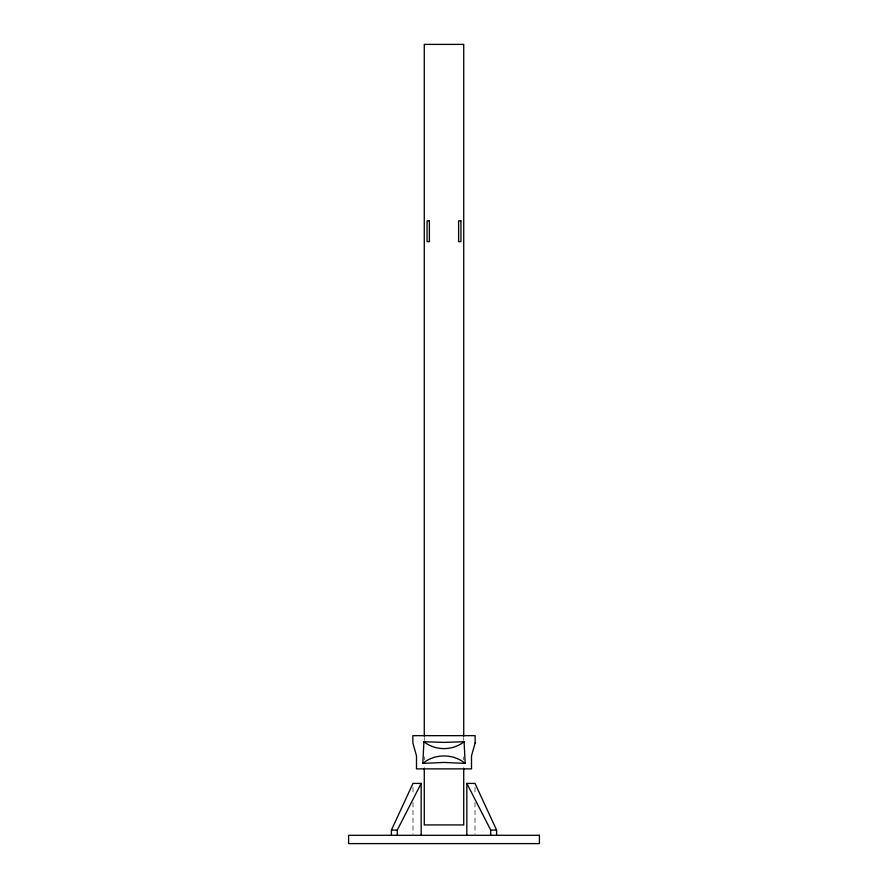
<?xml version="1.0" encoding="UTF-8"?>
<svg xmlns="http://www.w3.org/2000/svg" width="888" height="888" viewBox="0 0 888 888"><rect width="100%" height="100%" fill="white"/><g stroke="black" fill="none" stroke-linecap="round" stroke-linejoin="round"><path stroke-width="0.67" stroke-dasharray="4.44 3.33" d="M475.002 787.501L475.002 794.327M475.002 802.519L475.002 833.932M463.725 737.573L463.725 740.348M463.725 756.987L463.725 759.762M424.275 737.573L424.275 740.348M424.275 756.987L424.275 759.762M412.998 787.501L412.998 794.327M412.998 802.519L412.998 833.932"/><path stroke-width="1.33" d="M391.386 835.297L391.386 830.102L412.998 783.405L421.167 783.405L421.167 835.297M397.258 835.297L397.258 830.102L421.167 783.405M464.091 741.724C452.68 750.893 435.32 750.882 423.909 741.724L422.821 763.391L444 762.426L465.179 763.391L464.091 741.724L444 742.39L423.909 741.724M422.821 763.391C434.843 753.49 453.158 753.479 465.179 763.391M466.833 835.297L466.833 783.405L475.002 783.405L496.614 830.102L496.614 835.297M391.386 830.102L397.258 830.102M466.833 783.405L490.742 830.102L496.614 830.102M490.742 830.102L490.742 835.297M463.725 736.185L463.725 44.4L424.275 44.4L424.275 736.185M463.725 768.076L463.725 824.919L424.275 824.919L424.275 768.076M475.136 742.923L471.506 755.899L471.506 768.875L416.494 768.875L416.494 755.899L412.865 742.923L412.865 735.653L475.136 735.653L475.136 742.923M429.392 220.846L427.073 220.846L427.073 241.603L429.392 241.603L429.392 220.846M460.928 220.846L458.608 220.846L458.608 241.603L460.928 241.603L460.928 220.846M539.404 835.297L348.596 835.297L348.596 843.6L539.404 843.6L539.404 835.297"/></g></svg>
